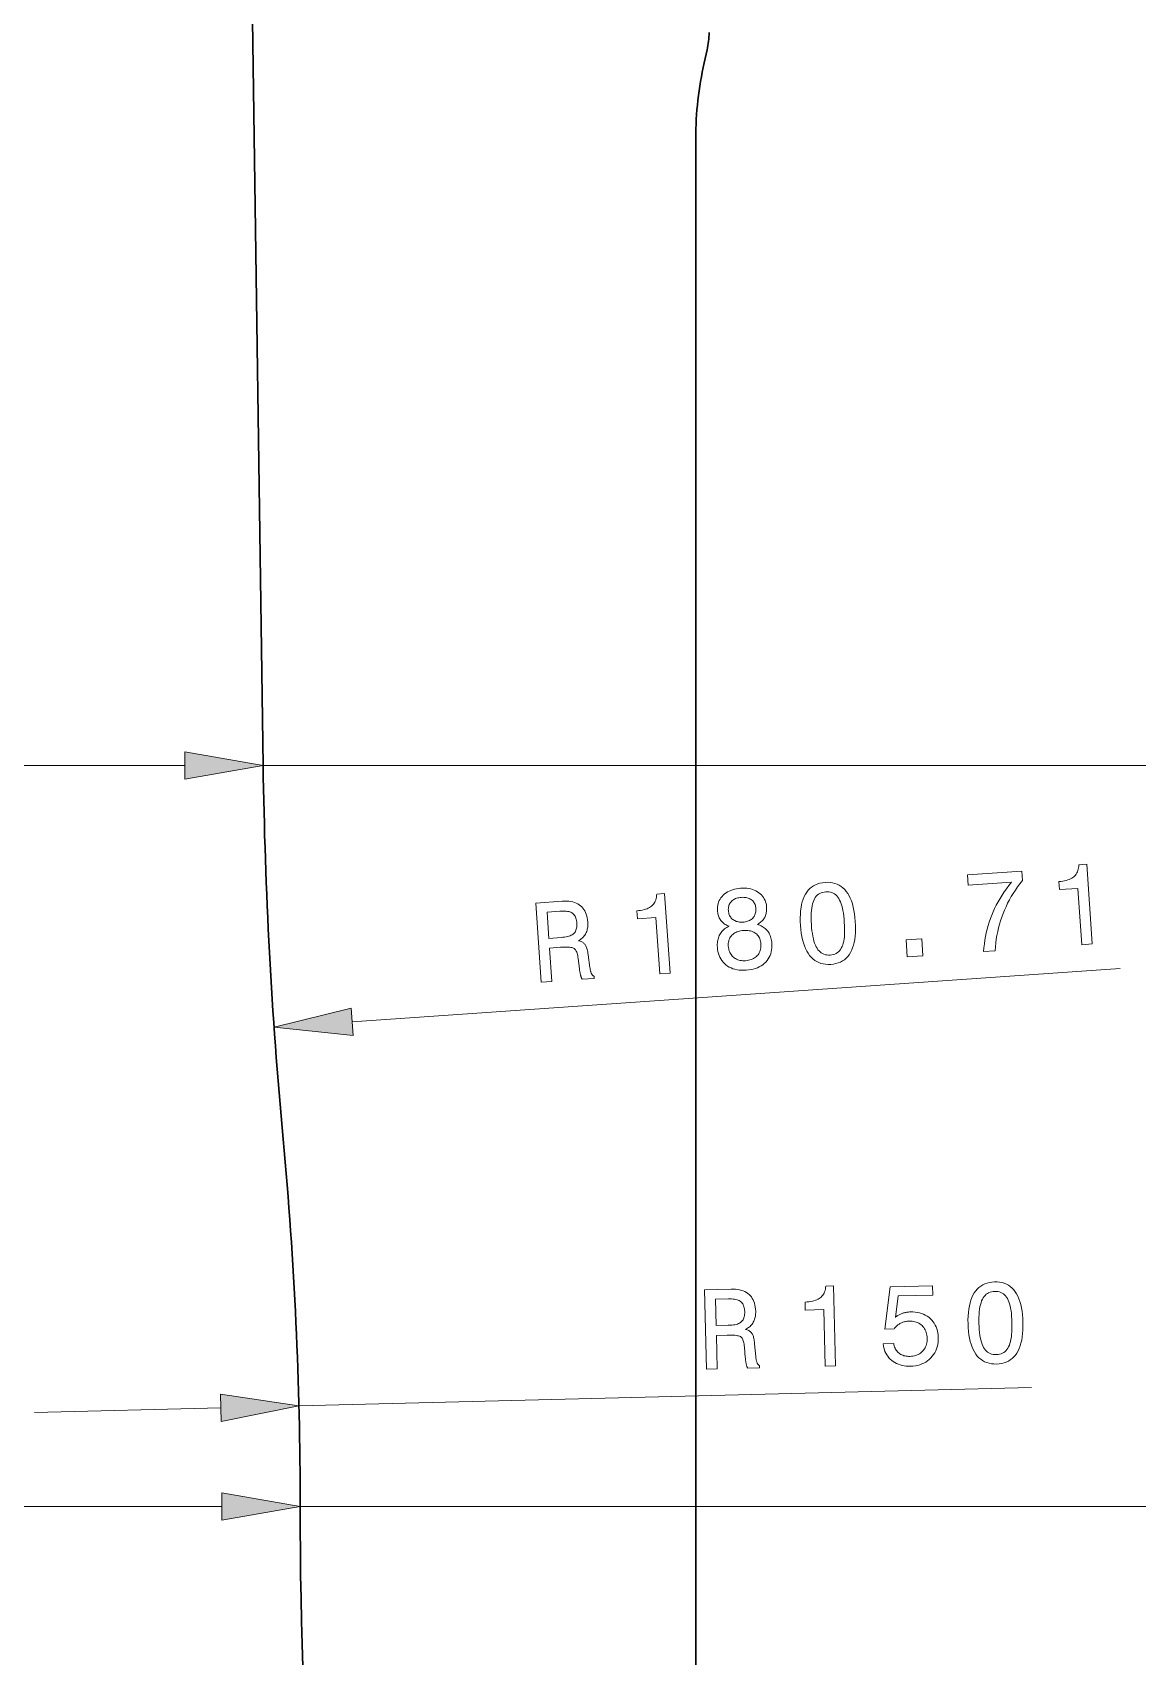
# Model space of a CAD drawing. Extents: x 0 to 297, y 0 to 547.
# Drawn here: x 154.9 to 196.6, y 185.5 to 246.9 of the extents above; entities that cross this region are included whole.
import ezdxf

# ---------------------------------------------------------------- set-up
doc = ezdxf.new("R2010")
doc.units = 0

msp = doc.modelspace()

# ---------------------------------------------------------------- linework, layer by layer
at = {"color": 7, "lineweight": 30}
for p, q in [((163, 260.858), (163.6, 219.158)), ((179.95, 149.658), (179.95, 242.858))]:
    msp.add_line(p, q, dxfattribs=at)
at = {"color": 7, "lineweight": 30, "ltscale": 0.0125}
msp.add_line((180.267, 245.712), (180.377, 246.199), dxfattribs=at)
at = {"color": 7, "lineweight": 13}
for p, q in [((130.555, 219.158), (160.646, 219.158)), ((163.6, 219.158), (204.678, 219.158)), ((163.6, 219.158), (204.68, 219.158)), ((166.961, 209.474), (195.988, 211.485)), ((164.952, 194.959), (192.64, 195.66)), ((129.155, 191.158), (162.046, 191.158)), ((165, 191.158), (204.674, 191.158)), ((165, 191.158), (204.678, 191.158))]:
    msp.add_line(p, q, dxfattribs=at)
at = {"color": 7, "lineweight": 13, "ltscale": 0.17614}
msp.add_line((154.955, 194.705), (161.999, 194.884), dxfattribs=at)
at = {"color": 7, "lineweight": 13}
for points in [[(160.646, 218.637), (163.6, 219.158), (160.646, 219.679)], [(194.539, 212.387), (194.391, 214.515), (193.693, 214.467), (193.672, 214.772), (193.747, 214.779), (193.818, 214.789), (193.884, 214.802), (193.947, 214.817), (194.005, 214.834), (194.059, 214.853), (194.109, 214.874), (194.155, 214.898), (194.197, 214.925), (194.234, 214.953), (194.268, 214.984), (194.299, 215.019), (194.327, 215.056), (194.351, 215.097), (194.372, 215.141), (194.39, 215.187), (194.404, 215.237), (194.416, 215.29), (194.424, 215.346), (194.429, 215.405), (194.721, 215.425), (194.93, 212.414)], [(190.827, 212.129), (190.838, 212.274), (190.854, 212.417), (190.874, 212.559), (190.898, 212.698), (190.926, 212.836), (190.958, 212.972), (190.995, 213.107), (191.036, 213.239), (191.081, 213.371), (191.13, 213.5), (191.184, 213.628), (191.242, 213.755), (191.305, 213.882), (191.373, 214.008), (191.445, 214.133), (191.522, 214.257), (191.604, 214.381), (191.691, 214.503), (191.782, 214.625), (191.878, 214.747), (190.241, 214.633), (190.214, 215.027), (192.265, 215.169), (192.289, 214.811), (192.197, 214.692), (192.109, 214.572), (192.025, 214.45), (191.946, 214.327), (191.871, 214.203), (191.8, 214.077), (191.734, 213.95), (191.672, 213.822), (191.614, 213.692), (191.56, 213.56), (191.511, 213.427), (191.466, 213.293), (191.426, 213.157), (191.389, 213.019), (191.358, 212.88), (191.33, 212.739), (191.306, 212.597), (191.287, 212.453), (191.273, 212.307), (191.262, 212.16)], [(178.586, 211.282), (178.439, 213.41), (177.741, 213.362), (177.719, 213.667), (177.794, 213.674), (177.865, 213.684), (177.932, 213.697), (177.994, 213.711), (178.052, 213.728), (178.106, 213.748), (178.156, 213.769), (178.202, 213.793), (178.244, 213.82), (178.282, 213.848), (178.316, 213.879), (178.346, 213.914), (178.374, 213.951), (178.398, 213.992), (178.419, 214.035), (178.437, 214.082), (178.452, 214.132), (178.463, 214.185), (178.471, 214.241), (178.476, 214.3), (178.769, 214.32), (178.977, 211.309)], [(181.207, 213.082), (181.167, 213.098), (181.129, 213.115), (181.093, 213.134), (181.059, 213.155), (181.026, 213.177), (180.996, 213.2), (180.967, 213.225), (180.941, 213.251), (180.916, 213.278), (180.893, 213.307), (180.872, 213.338), (180.853, 213.37), (180.836, 213.404), (180.82, 213.439), (180.807, 213.476), (180.795, 213.514), (180.786, 213.554), (180.778, 213.596), (180.772, 213.639), (180.768, 213.683), (180.766, 213.751), (180.769, 213.816), (180.777, 213.879), (180.791, 213.94), (180.811, 213.999), (180.835, 214.055), (180.865, 214.109), (180.9, 214.161), (180.941, 214.211), (180.987, 214.259), (181.037, 214.303), (181.091, 214.343), (181.148, 214.38), (181.208, 214.412), (181.272, 214.44), (181.34, 214.464), (181.411, 214.484), (181.485, 214.5), (181.563, 214.512), (181.644, 214.52), (181.726, 214.523), (181.805, 214.522), (181.881, 214.517), (181.954, 214.507), (182.024, 214.492), (182.091, 214.473), (182.155, 214.449), (182.217, 214.421), (182.275, 214.389), (182.331, 214.352), (182.382, 214.311), (182.429, 214.267), (182.471, 214.22), (182.508, 214.171), (182.539, 214.118), (182.566, 214.063), (182.588, 214.005), (182.605, 213.943), (182.618, 213.879), (182.625, 213.812), (182.627, 213.767), (182.627, 213.723), (182.625, 213.68), (182.621, 213.639), (182.615, 213.599), (182.607, 213.561), (182.597, 213.524), (182.585, 213.488), (182.571, 213.454), (182.555, 213.42), (182.536, 213.389), (182.516, 213.358), (182.493, 213.328), (182.469, 213.3), (182.442, 213.273), (182.413, 213.247), (182.382, 213.223), (182.348, 213.199), (182.313, 213.177), (182.275, 213.156), (182.324, 213.14), (182.372, 213.121), (182.416, 213.101), (182.459, 213.078), (182.499, 213.054), (182.537, 213.027), (182.573, 212.998), (182.606, 212.966), (182.637, 212.933), (182.666, 212.898), (182.692, 212.86), (182.717, 212.821), (182.738, 212.779), (182.758, 212.736), (182.775, 212.691), (182.789, 212.644), (182.801, 212.595), (182.811, 212.545), (182.819, 212.492), (182.824, 212.437), (182.827, 212.353), (182.824, 212.271), (182.815, 212.193), (182.801, 212.117), (182.781, 212.045), (182.755, 211.976), (182.723, 211.91), (182.685, 211.847), (182.642, 211.787), (182.593, 211.73), (182.538, 211.678), (182.48, 211.63), (182.417, 211.587), (182.35, 211.548), (182.279, 211.515), (182.203, 211.487), (182.123, 211.463), (182.039, 211.444), (181.951, 211.431), (181.858, 211.422), (181.766, 211.418), (181.676, 211.419), (181.591, 211.426), (181.508, 211.439), (181.43, 211.456), (181.355, 211.48), (181.283, 211.508), (181.215, 211.542), (181.151, 211.581), (181.09, 211.626), (181.033, 211.676), (180.982, 211.729), (180.937, 211.786), (180.896, 211.847), (180.861, 211.912), (180.831, 211.981), (180.806, 212.053), (180.787, 212.13), (180.773, 212.21), (180.765, 212.295), (180.762, 212.349), (180.762, 212.403), (180.765, 212.454), (180.77, 212.504), (180.778, 212.553), (180.789, 212.6), (180.802, 212.645), (180.818, 212.689), (180.836, 212.732), (180.857, 212.772), (180.881, 212.811), (180.907, 212.849), (180.936, 212.884), (180.967, 212.918), (181.001, 212.95), (181.037, 212.98), (181.075, 213.008), (181.117, 213.034), (181.16, 213.059)], [(183.905, 213.117), (183.897, 213.265), (183.896, 213.407), (183.9, 213.541), (183.909, 213.669), (183.925, 213.79), (183.946, 213.904), (183.974, 214.011), (184.007, 214.111), (184.045, 214.204), (184.09, 214.291), (184.14, 214.37), (184.196, 214.441), (184.257, 214.505), (184.323, 214.562), (184.395, 214.611), (184.472, 214.652), (184.555, 214.685), (184.642, 214.711), (184.736, 214.73), (184.834, 214.741), (184.934, 214.744), (185.03, 214.738), (185.121, 214.725), (185.208, 214.703), (185.29, 214.673), (185.368, 214.635), (185.441, 214.589), (185.51, 214.534), (185.575, 214.472), (185.635, 214.401), (185.69, 214.322), (185.741, 214.235), (185.787, 214.141), (185.828, 214.038), (185.865, 213.928), (185.896, 213.81), (185.924, 213.684), (185.946, 213.551), (185.964, 213.409), (185.977, 213.26), (185.984, 213.111), (185.986, 212.969), (185.983, 212.834), (185.973, 212.706), (185.958, 212.585), (185.937, 212.471), (185.91, 212.365), (185.877, 212.265), (185.839, 212.173), (185.795, 212.087), (185.745, 212.009), (185.69, 211.939), (185.629, 211.875), (185.563, 211.82), (185.491, 211.771), (185.414, 211.731), (185.331, 211.697), (185.242, 211.672), (185.148, 211.653), (185.049, 211.643), (184.95, 211.64), (184.855, 211.645), (184.764, 211.658), (184.678, 211.68), (184.596, 211.71), (184.518, 211.748), (184.445, 211.794), (184.375, 211.849), (184.31, 211.912), (184.25, 211.982), (184.194, 212.061), (184.143, 212.148), (184.096, 212.242), (184.054, 212.344), (184.018, 212.453), (183.985, 212.571), (183.958, 212.696), (183.936, 212.828), (183.918, 212.969)], [(184.317, 213.145), (184.327, 213.025), (184.34, 212.911), (184.355, 212.805), (184.372, 212.705), (184.392, 212.612), (184.415, 212.526), (184.44, 212.447), (184.468, 212.375), (184.498, 212.309), (184.531, 212.25), (184.567, 212.198), (184.606, 212.152), (184.648, 212.111), (184.693, 212.077), (184.74, 212.048), (184.791, 212.026), (184.845, 212.009), (184.902, 211.999), (184.962, 211.994), (185.025, 211.996), (185.087, 212.003), (185.146, 212.016), (185.201, 212.034), (185.252, 212.057), (185.3, 212.086), (185.343, 212.121), (185.382, 212.161), (185.418, 212.206), (185.449, 212.256), (185.477, 212.313), (185.501, 212.375), (185.522, 212.443), (185.539, 212.519), (185.552, 212.601), (185.563, 212.689), (185.569, 212.785), (185.573, 212.886), (185.573, 212.995), (185.569, 213.11), (185.562, 213.231), (185.552, 213.353), (185.54, 213.468), (185.525, 213.576), (185.508, 213.676), (185.488, 213.77), (185.465, 213.856), (185.441, 213.936), (185.413, 214.008), (185.383, 214.074), (185.351, 214.132), (185.316, 214.184), (185.278, 214.229), (185.236, 214.269), (185.192, 214.303), (185.144, 214.331), (185.093, 214.354), (185.039, 214.37), (184.982, 214.38), (184.922, 214.385), (184.859, 214.383), (184.797, 214.376), (184.738, 214.363), (184.683, 214.345), (184.632, 214.321), (184.585, 214.292), (184.542, 214.257), (184.502, 214.217), (184.466, 214.171), (184.434, 214.12), (184.406, 214.063), (184.381, 214), (184.36, 213.931), (184.343, 213.856), (184.329, 213.773), (184.318, 213.685), (184.311, 213.59), (184.307, 213.488), (184.307, 213.38), (184.31, 213.266)], [(174.112, 210.972), (173.905, 213.96), (174.904, 214.029), (174.99, 214.033), (175.073, 214.032), (175.152, 214.027), (175.226, 214.017), (175.297, 214.002), (175.364, 213.983), (175.427, 213.958), (175.486, 213.93), (175.541, 213.896), (175.592, 213.858), (175.639, 213.816), (175.682, 213.769), (175.72, 213.718), (175.755, 213.663), (175.784, 213.603), (175.81, 213.539), (175.831, 213.471), (175.847, 213.398), (175.859, 213.321), (175.867, 213.24), (175.87, 213.192), (175.87, 213.145), (175.868, 213.099), (175.864, 213.054), (175.858, 213.011), (175.85, 212.97), (175.84, 212.93), (175.827, 212.891), (175.813, 212.853), (175.796, 212.817), (175.778, 212.782), (175.757, 212.749), (175.734, 212.717), (175.71, 212.687), (175.683, 212.658), (175.654, 212.631), (175.623, 212.605), (175.591, 212.58), (175.556, 212.557), (175.519, 212.536), (175.552, 212.527), (175.582, 212.517), (175.612, 212.506), (175.639, 212.494), (175.664, 212.48), (175.688, 212.465), (175.71, 212.448), (175.73, 212.431), (175.749, 212.412), (175.766, 212.391), (175.781, 212.368), (175.796, 212.342), (175.809, 212.312), (175.822, 212.279), (175.835, 212.243), (175.846, 212.203), (175.856, 212.16), (175.866, 212.113), (175.875, 212.063), (175.883, 212.009), (175.948, 211.526), (175.953, 211.495), (175.957, 211.466), (175.962, 211.439), (175.967, 211.414), (175.973, 211.39), (175.979, 211.368), (175.985, 211.348), (175.991, 211.329), (175.997, 211.312), (176.004, 211.297), (176.011, 211.283), (176.019, 211.27), (176.028, 211.258), (176.037, 211.246), (176.047, 211.235), (176.057, 211.225), (176.068, 211.216), (176.079, 211.207), (176.092, 211.199), (176.104, 211.192), (176.11, 211.11), (175.658, 211.079), (175.651, 211.088), (175.645, 211.099), (175.639, 211.111), (175.633, 211.124), (175.627, 211.137), (175.621, 211.152), (175.616, 211.168), (175.61, 211.184), (175.605, 211.202), (175.6, 211.22), (175.594, 211.24), (175.589, 211.261), (175.584, 211.284), (175.58, 211.308), (175.575, 211.333), (175.57, 211.359), (175.565, 211.387), (175.561, 211.417), (175.556, 211.447), (175.552, 211.479), (175.504, 211.865), (175.496, 211.921), (175.486, 211.973), (175.475, 212.021), (175.463, 212.064), (175.449, 212.103), (175.434, 212.139), (175.417, 212.17), (175.399, 212.196), (175.379, 212.219), (175.358, 212.237), (175.333, 212.252), (175.302, 212.265), (175.265, 212.276), (175.222, 212.285), (175.172, 212.291), (175.117, 212.295), (175.056, 212.297), (174.988, 212.297), (174.914, 212.294), (174.834, 212.29), (174.424, 212.261), (174.512, 210.999)], [(174.818, 213.656), (174.33, 213.622), (174.399, 212.627), (174.86, 212.659), (174.928, 212.665), (174.991, 212.673), (175.05, 212.683), (175.105, 212.695), (175.156, 212.709), (175.202, 212.725), (175.243, 212.743), (175.28, 212.763), (175.313, 212.785), (175.342, 212.809), (175.366, 212.835), (175.388, 212.865), (175.407, 212.897), (175.422, 212.932), (175.435, 212.97), (175.445, 213.011), (175.451, 213.055), (175.455, 213.101), (175.456, 213.151), (175.454, 213.203), (175.449, 213.255), (175.441, 213.303), (175.431, 213.348), (175.419, 213.39), (175.404, 213.428), (175.386, 213.464), (175.366, 213.496), (175.344, 213.525), (175.318, 213.551), (175.291, 213.573), (175.26, 213.593), (175.225, 213.61), (175.187, 213.625), (175.146, 213.637), (175.1, 213.647), (175.051, 213.654), (174.998, 213.658), (174.942, 213.66), (174.882, 213.659)], [(181.18, 213.678), (181.185, 213.636), (181.192, 213.596), (181.201, 213.558), (181.214, 213.521), (181.229, 213.487), (181.247, 213.454), (181.268, 213.424), (181.291, 213.395), (181.317, 213.368), (181.346, 213.343), (181.377, 213.32), (181.41, 213.3), (181.444, 213.283), (181.48, 213.268), (181.518, 213.257), (181.558, 213.248), (181.599, 213.241), (181.642, 213.238), (181.686, 213.237), (181.733, 213.239), (181.779, 213.243), (181.823, 213.25), (181.866, 213.26), (181.906, 213.272), (181.944, 213.286), (181.98, 213.303), (182.014, 213.322), (182.046, 213.344), (182.076, 213.369), (182.103, 213.395), (182.128, 213.424), (182.15, 213.454), (182.17, 213.486), (182.186, 213.52), (182.199, 213.554), (182.21, 213.59), (182.217, 213.628), (182.221, 213.667), (182.223, 213.708), (182.221, 213.75), (182.217, 213.792), (182.21, 213.832), (182.2, 213.87), (182.188, 213.906), (182.173, 213.939), (182.156, 213.971), (182.136, 214.001), (182.113, 214.029), (182.087, 214.054), (182.059, 214.078), (182.029, 214.1), (181.996, 214.118), (181.962, 214.134), (181.926, 214.148), (181.888, 214.159), (181.847, 214.167), (181.805, 214.173), (181.761, 214.176), (181.716, 214.177), (181.668, 214.175), (181.621, 214.17), (181.575, 214.163), (181.533, 214.154), (181.492, 214.143), (181.454, 214.129), (181.418, 214.113), (181.384, 214.094), (181.352, 214.074), (181.323, 214.051), (181.296, 214.025), (181.271, 213.998), (181.249, 213.969), (181.23, 213.938), (181.215, 213.906), (181.202, 213.872), (181.192, 213.837), (181.184, 213.799), (181.18, 213.761), (181.179, 213.72)], [(181.178, 212.332), (181.184, 212.278), (181.192, 212.227), (181.204, 212.179), (181.219, 212.133), (181.237, 212.09), (181.258, 212.049), (181.282, 212.011), (181.309, 211.975), (181.34, 211.942), (181.373, 211.911), (181.41, 211.883), (181.448, 211.859), (181.489, 211.838), (181.532, 211.82), (181.576, 211.805), (181.624, 211.794), (181.673, 211.787), (181.724, 211.782), (181.778, 211.781), (181.833, 211.783), (181.889, 211.789), (181.943, 211.797), (181.993, 211.809), (182.041, 211.823), (182.086, 211.841), (182.129, 211.861), (182.169, 211.885), (182.207, 211.911), (182.241, 211.941), (182.274, 211.973), (182.303, 212.008), (182.328, 212.046), (182.35, 212.085), (182.369, 212.126), (182.384, 212.169), (182.396, 212.215), (182.404, 212.262), (182.409, 212.312), (182.411, 212.363), (182.409, 212.417), (182.404, 212.467), (182.395, 212.514), (182.384, 212.559), (182.37, 212.602), (182.352, 212.642), (182.331, 212.68), (182.307, 212.716), (182.28, 212.749), (182.25, 212.78), (182.217, 212.808), (182.181, 212.834), (182.142, 212.857), (182.102, 212.876), (182.059, 212.893), (182.014, 212.906), (181.967, 212.916), (181.917, 212.923), (181.865, 212.927), (181.811, 212.928), (181.754, 212.925), (181.698, 212.92), (181.645, 212.912), (181.595, 212.901), (181.547, 212.887), (181.501, 212.871), (181.459, 212.851), (181.419, 212.829), (181.381, 212.804), (181.347, 212.776), (181.314, 212.746), (181.285, 212.713), (181.26, 212.678), (181.238, 212.642), (181.219, 212.603), (181.204, 212.563), (181.192, 212.52), (181.183, 212.476), (181.178, 212.43), (181.177, 212.382)], [(187.937, 211.929), (187.893, 212.571), (188.488, 212.612), (188.532, 211.971)], [(166.925, 209.994), (164.014, 209.27), (166.997, 208.954)], [(184.842, 196.463), (184.788, 198.596), (184.088, 198.578), (184.081, 198.884), (184.156, 198.888), (184.227, 198.895), (184.294, 198.905), (184.357, 198.917), (184.416, 198.931), (184.471, 198.948), (184.522, 198.967), (184.568, 198.989), (184.611, 199.014), (184.65, 199.041), (184.685, 199.07), (184.718, 199.103), (184.747, 199.139), (184.773, 199.179), (184.796, 199.222), (184.816, 199.268), (184.833, 199.317), (184.846, 199.369), (184.857, 199.425), (184.865, 199.484), (185.158, 199.491), (185.234, 196.473)], [(187.027, 197.301), (187.427, 197.311), (187.437, 197.265), (187.449, 197.222), (187.463, 197.181), (187.48, 197.141), (187.499, 197.104), (187.521, 197.069), (187.545, 197.036), (187.571, 197.006), (187.6, 196.977), (187.631, 196.95), (187.665, 196.926), (187.7, 196.905), (187.736, 196.886), (187.775, 196.87), (187.815, 196.856), (187.857, 196.845), (187.9, 196.837), (187.945, 196.832), (187.992, 196.829), (188.04, 196.829), (188.099, 196.832), (188.156, 196.839), (188.21, 196.85), (188.262, 196.864), (188.311, 196.882), (188.358, 196.903), (188.402, 196.928), (188.444, 196.956), (188.484, 196.989), (188.521, 197.024), (188.554, 197.063), (188.585, 197.104), (188.611, 197.147), (188.634, 197.193), (188.653, 197.24), (188.668, 197.29), (188.679, 197.342), (188.687, 197.396), (188.691, 197.453), (188.692, 197.512), (188.688, 197.572), (188.681, 197.629), (188.671, 197.683), (188.657, 197.736), (188.639, 197.785), (188.618, 197.832), (188.594, 197.876), (188.565, 197.918), (188.533, 197.957), (188.498, 197.994), (188.46, 198.027), (188.419, 198.057), (188.376, 198.083), (188.33, 198.106), (188.282, 198.125), (188.232, 198.14), (188.179, 198.151), (188.124, 198.159), (188.067, 198.163), (188.007, 198.163), (187.972, 198.161), (187.938, 198.158), (187.905, 198.154), (187.872, 198.148), (187.84, 198.141), (187.808, 198.133), (187.778, 198.123), (187.747, 198.112), (187.718, 198.099), (187.689, 198.085), (187.661, 198.07), (187.634, 198.053), (187.607, 198.035), (187.581, 198.016), (187.556, 197.995), (187.532, 197.973), (187.508, 197.95), (187.486, 197.926), (187.464, 197.9), (187.442, 197.872), (187.099, 197.864), (187.295, 199.459), (188.896, 199.499), (188.905, 199.145), (187.592, 199.112), (187.493, 198.302), (187.514, 198.321), (187.536, 198.339), (187.559, 198.356), (187.583, 198.373), (187.608, 198.388), (187.633, 198.403), (187.66, 198.417), (187.687, 198.429), (187.714, 198.441), (187.743, 198.453), (187.772, 198.463), (187.802, 198.472), (187.833, 198.48), (187.864, 198.487), (187.895, 198.494), (187.927, 198.499), (187.96, 198.503), (187.993, 198.506), (188.027, 198.509), (188.061, 198.51), (188.152, 198.51), (188.239, 198.504), (188.322, 198.492), (188.403, 198.475), (188.479, 198.452), (188.553, 198.424), (188.622, 198.39), (188.689, 198.351), (188.752, 198.306), (188.811, 198.255), (188.866, 198.2), (188.915, 198.141), (188.959, 198.079), (188.997, 198.013), (189.03, 197.944), (189.057, 197.871), (189.079, 197.794), (189.095, 197.714), (189.105, 197.631), (189.111, 197.543), (189.11, 197.451), (189.103, 197.361), (189.09, 197.276), (189.072, 197.193), (189.047, 197.114), (189.016, 197.039), (188.979, 196.967), (188.936, 196.898), (188.887, 196.833), (188.832, 196.771), (188.772, 196.714), (188.708, 196.662), (188.64, 196.616), (188.569, 196.577), (188.494, 196.542), (188.415, 196.514), (188.333, 196.491), (188.246, 196.475), (188.156, 196.464), (188.062, 196.458), (187.979, 196.458), (187.899, 196.464), (187.821, 196.474), (187.746, 196.488), (187.673, 196.508), (187.604, 196.533), (187.537, 196.562), (187.473, 196.596), (187.412, 196.636), (187.354, 196.68), (187.299, 196.728), (187.249, 196.779), (187.204, 196.833), (187.164, 196.89), (187.129, 196.951), (187.099, 197.015), (187.074, 197.081), (187.053, 197.151), (187.037, 197.225)], [(190.236, 198.063), (190.235, 198.212), (190.239, 198.353), (190.249, 198.488), (190.265, 198.615), (190.286, 198.735), (190.312, 198.848), (190.344, 198.954), (190.381, 199.052), (190.424, 199.144), (190.472, 199.228), (190.526, 199.305), (190.585, 199.374), (190.648, 199.435), (190.717, 199.489), (190.791, 199.534), (190.87, 199.572), (190.954, 199.602), (191.043, 199.624), (191.137, 199.639), (191.236, 199.645), (191.336, 199.644), (191.431, 199.634), (191.521, 199.617), (191.607, 199.591), (191.688, 199.558), (191.764, 199.516), (191.835, 199.467), (191.902, 199.41), (191.963, 199.344), (192.02, 199.271), (192.072, 199.189), (192.119, 199.1), (192.161, 199.004), (192.198, 198.9), (192.229, 198.788), (192.256, 198.669), (192.278, 198.542), (192.294, 198.408), (192.306, 198.266), (192.312, 198.116), (192.313, 197.967), (192.309, 197.825), (192.299, 197.69), (192.284, 197.563), (192.264, 197.443), (192.237, 197.33), (192.206, 197.224), (192.169, 197.126), (192.127, 197.036), (192.079, 196.952), (192.026, 196.876), (191.968, 196.808), (191.904, 196.748), (191.835, 196.695), (191.762, 196.65), (191.683, 196.613), (191.598, 196.583), (191.509, 196.561), (191.414, 196.547), (191.314, 196.541), (191.215, 196.542), (191.121, 196.551), (191.031, 196.569), (190.945, 196.594), (190.865, 196.628), (190.789, 196.669), (190.717, 196.719), (190.65, 196.776), (190.588, 196.842), (190.531, 196.915), (190.478, 196.996), (190.431, 197.085), (190.389, 197.181), (190.352, 197.285), (190.319, 197.396), (190.293, 197.514), (190.271, 197.64), (190.254, 197.774), (190.243, 197.915)], [(180.359, 196.349), (180.283, 199.344), (181.284, 199.37), (181.37, 199.37), (181.453, 199.365), (181.531, 199.356), (181.605, 199.343), (181.675, 199.325), (181.741, 199.303), (181.803, 199.276), (181.861, 199.245), (181.914, 199.209), (181.964, 199.169), (182.009, 199.124), (182.05, 199.075), (182.086, 199.023), (182.117, 198.966), (182.144, 198.905), (182.167, 198.84), (182.185, 198.771), (182.198, 198.698), (182.207, 198.62), (182.212, 198.539), (182.212, 198.49), (182.21, 198.443), (182.206, 198.398), (182.2, 198.354), (182.192, 198.311), (182.182, 198.27), (182.17, 198.23), (182.156, 198.191), (182.14, 198.155), (182.122, 198.119), (182.102, 198.085), (182.08, 198.053), (182.056, 198.022), (182.03, 197.993), (182.002, 197.965), (181.972, 197.939), (181.94, 197.915), (181.906, 197.892), (181.87, 197.87), (181.833, 197.85), (181.865, 197.84), (181.895, 197.829), (181.924, 197.817), (181.951, 197.803), (181.976, 197.788), (181.999, 197.772), (182.02, 197.755), (182.039, 197.736), (182.057, 197.716), (182.073, 197.695), (182.087, 197.672), (182.101, 197.645), (182.113, 197.615), (182.125, 197.581), (182.135, 197.544), (182.145, 197.504), (182.153, 197.46), (182.161, 197.413), (182.168, 197.362), (182.173, 197.309), (182.217, 196.823), (182.22, 196.792), (182.224, 196.763), (182.227, 196.735), (182.232, 196.71), (182.236, 196.686), (182.241, 196.664), (182.246, 196.643), (182.251, 196.624), (182.257, 196.607), (182.263, 196.592), (182.27, 196.577), (182.277, 196.564), (182.285, 196.551), (182.293, 196.539), (182.303, 196.528), (182.313, 196.517), (182.323, 196.507), (182.334, 196.498), (182.346, 196.49), (182.359, 196.482), (182.361, 196.4), (181.908, 196.389), (181.902, 196.399), (181.896, 196.41), (181.89, 196.422), (181.885, 196.435), (181.879, 196.449), (181.874, 196.464), (181.869, 196.479), (181.864, 196.496), (181.86, 196.514), (181.855, 196.533), (181.851, 196.553), (181.847, 196.574), (181.843, 196.597), (181.839, 196.621), (181.836, 196.646), (181.832, 196.673), (181.829, 196.701), (181.826, 196.731), (181.822, 196.761), (181.819, 196.793), (181.788, 197.181), (181.783, 197.237), (181.776, 197.289), (181.767, 197.338), (181.756, 197.382), (181.744, 197.422), (181.73, 197.457), (181.715, 197.489), (181.698, 197.517), (181.679, 197.54), (181.659, 197.559), (181.634, 197.575), (181.604, 197.59), (181.567, 197.602), (181.525, 197.612), (181.476, 197.621), (181.421, 197.628), (181.359, 197.632), (181.292, 197.635), (181.218, 197.636), (181.138, 197.635), (180.727, 197.624), (180.759, 196.36)], [(181.181, 199), (180.692, 198.988), (180.718, 197.991), (181.179, 198.003), (181.247, 198.005), (181.311, 198.01), (181.371, 198.018), (181.426, 198.027), (181.477, 198.039), (181.524, 198.053), (181.566, 198.069), (181.604, 198.088), (181.638, 198.108), (181.667, 198.131), (181.693, 198.156), (181.716, 198.185), (181.736, 198.216), (181.753, 198.25), (181.768, 198.288), (181.779, 198.328), (181.788, 198.372), (181.794, 198.418), (181.797, 198.468), (181.797, 198.52), (181.794, 198.572), (181.789, 198.62), (181.781, 198.666), (181.77, 198.708), (181.757, 198.747), (181.741, 198.783), (181.722, 198.816), (181.701, 198.846), (181.677, 198.873), (181.65, 198.897), (181.62, 198.918), (181.587, 198.937), (181.549, 198.953), (181.508, 198.967), (181.463, 198.978), (181.414, 198.988), (181.362, 198.994), (181.305, 198.999), (181.245, 199.001)], [(190.649, 198.074), (190.654, 197.953), (190.661, 197.839), (190.672, 197.732), (190.685, 197.632), (190.701, 197.538), (190.72, 197.451), (190.741, 197.371), (190.766, 197.297), (190.794, 197.23), (190.824, 197.17), (190.857, 197.117), (190.894, 197.069), (190.934, 197.026), (190.977, 196.99), (191.024, 196.96), (191.074, 196.935), (191.127, 196.916), (191.183, 196.903), (191.243, 196.896), (191.305, 196.895), (191.369, 196.899), (191.428, 196.909), (191.484, 196.925), (191.536, 196.946), (191.584, 196.973), (191.629, 197.005), (191.67, 197.043), (191.708, 197.087), (191.741, 197.136), (191.771, 197.191), (191.798, 197.252), (191.822, 197.32), (191.842, 197.395), (191.859, 197.476), (191.873, 197.564), (191.884, 197.659), (191.892, 197.76), (191.897, 197.869), (191.898, 197.984), (191.897, 198.105), (191.892, 198.228), (191.885, 198.343), (191.875, 198.451), (191.862, 198.552), (191.846, 198.647), (191.827, 198.734), (191.806, 198.815), (191.782, 198.888), (191.755, 198.955), (191.725, 199.014), (191.692, 199.067), (191.656, 199.115), (191.617, 199.157), (191.574, 199.193), (191.527, 199.223), (191.477, 199.247), (191.424, 199.266), (191.368, 199.278), (191.308, 199.286), (191.245, 199.287), (191.182, 199.282), (191.123, 199.272), (191.067, 199.256), (191.015, 199.235), (190.967, 199.208), (190.922, 199.175), (190.881, 199.136), (190.843, 199.092), (190.809, 199.043), (190.778, 198.987), (190.751, 198.925), (190.727, 198.857), (190.706, 198.782), (190.688, 198.701), (190.674, 198.613), (190.662, 198.518), (190.654, 198.417), (190.649, 198.309), (190.648, 198.195)], [(162.012, 194.363), (164.952, 194.959), (161.986, 195.405)], [(162.046, 190.637), (165, 191.158), (162.046, 191.679)]]:
    msp.add_lwpolyline(points, close=True, dxfattribs=at)
at = {"color": 7, "lineweight": 30}
for centre, radius, start, end in [((177.45, 246.858), 3, 347.31962, 360), ((192.95, 242.858), 13, 167.31962, 179.99999), ((344.295, 221.758), 180.713, 180.82434, 185.30901), ((15, 191.158), 150, 0, 5.309), ((351.877, 191.158), 186.877, 179.99999, 188.49691)]:
    msp.add_arc(centre, radius, start, end, dxfattribs=at)
at = {"color": 7, "lineweight": 13}
for points in [[(160.646, 218.637), (163.6, 219.158), (160.646, 218.637), (160.646, 219.679)], [(166.925, 209.994), (164.014, 209.27), (166.925, 209.994), (166.997, 208.954)], [(162.012, 194.363), (164.952, 194.959), (162.012, 194.363), (161.986, 195.405)], [(162.046, 190.637), (165, 191.158), (162.046, 190.637), (162.046, 191.679)]]:
    msp.add_solid(points, dxfattribs=at)

doc.saveas('drawing.dxf')
